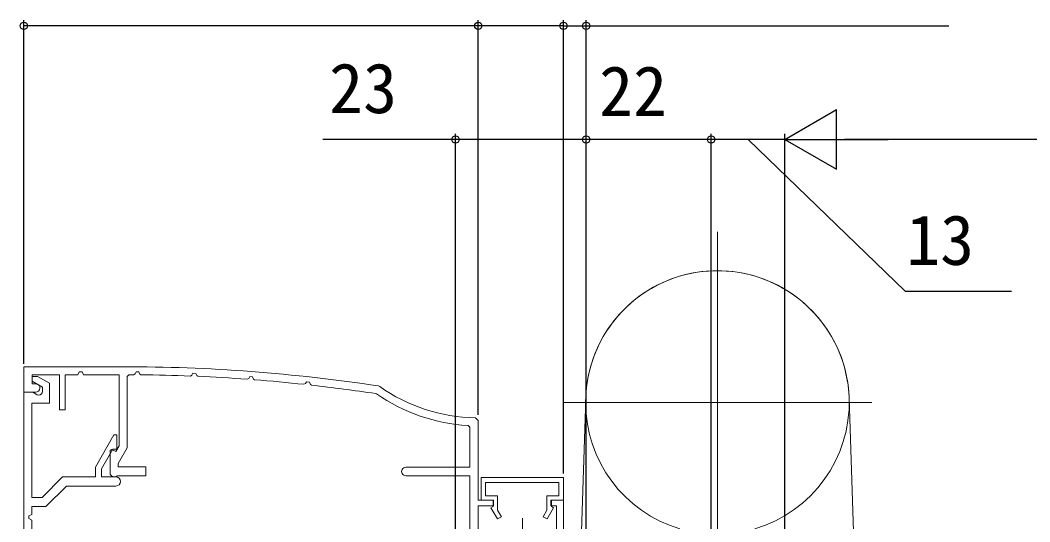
# Model space of a CAD drawing. Units: millimetres, scale not verified. Extents: x -525 to 525, y -783 to 779.
# Drawn here: x -313.7 to -136, y 376.1 to 464.4 of the extents above; entities that cross this region are included whole.
import ezdxf
from ezdxf.enums import TextEntityAlignment as Align

# ---------------------------------------------------------------- set-up
doc = ezdxf.new("R2010")
doc.units = ezdxf.units.MM
doc.header["$LTSCALE"] = 4
doc.layers.add('0-2_YKK_11', color=30, linetype='Continuous', lineweight=18)
doc.layers.add('0-5_YKK_13', color=4, linetype='Continuous', lineweight=18)
doc.layers.add('0-6_YKK_D', color=6, linetype='Continuous')
doc.styles.add('ＭＳ ゴシック', font='')
doc.styles.get('ＭＳ ゴシック').set_extended_font_data('MS Gothic')

msp = doc.modelspace()

# ---------------------------------------------------------------- linework, layer by layer
at = {"layer": '0-2_YKK_11'}
for p, q in [((-313.097, 403.382), (-295.597, 403.382)), ((-250.667, 399.998), (-250.452, 399.912)), ((-251.029, 398.606), (-251.155, 398.656))]:
    msp.add_line(p, q, dxfattribs=at)
for points in [[(-310.997, 398.882), (-313.097, 398.882), (-313.097, 403.382)], [(-309.797, 399.082), (-309.797, 399.789), (-311.597, 400.828), (-311.597, 401.682), (-310.675, 401.682), (-308.597, 400.482), (-308.597, 396.982), (-311.697, 396.982), (-311.697, 380.382), (-309.859, 380.382), (-306.259, 383.982), (-300.497, 383.982), (-300.497, 385.712), (-297.223, 391.382), (-296.697, 391.382), (-296.697, 388.882), (-297.397, 388.882), (-299.397, 385.418), (-299.397, 383.982), (-296.897, 383.982)], [(-297.897, 384.682), (-297.897, 388.655), (-297.597, 388.828), (-296.906, 388.429), (-296.297, 389.484), (-296.297, 401.982), (-302.597, 401.982), (-302.852, 402.482), (-303.342, 402.482), (-303.597, 401.982), (-305.797, 401.982), (-305.797, 395.782), (-306.797, 395.782), (-306.797, 401.982), (-311.597, 401.982), (-311.597, 400.382), (-310.897, 400.382), (-310.297, 400.035), (-310.297, 399.582)], [(-294.596, 401.98), (-294.897, 401.68), (-294.897, 389.109), (-296.497, 386.337), (-296.497, 385.782), (-291.597, 385.782), (-291.597, 384.182), (-296.597, 384.182), (-296.777, 384.122)], [(-292.475, 401.966), (-292.651, 402.076), (-292.849, 402.47), (-293.339, 402.473), (-293.512, 402.139), (-293.781, 401.976)], [(-282.476, 401.694), (-282.648, 401.808), (-282.84, 402.213), (-283.33, 402.228), (-283.507, 401.904), (-283.782, 401.748)], [(-272.478, 401.086), (-272.645, 401.204), (-272.831, 401.621), (-273.319, 401.647), (-273.502, 401.332), (-273.784, 401.184)], [(-262.48, 400.14), (-262.642, 400.261), (-262.822, 400.691), (-263.309, 400.729), (-263.497, 400.423), (-263.785, 400.282)], [(-313.097, 311.882), (-313.097, 398.882), (-311.497, 398.882), (-310.747, 398.449), (-310.497, 398.382)], [(-233.588, 394.386), (-233.097, 393.886), (-233.097, 379.882), (-230.397, 379.882), (-230.397, 378.882), (-233.097, 378.882), (-233.097, 372.982), (-219.297, 372.982), (-219.297, 378.882), (-220.297, 378.882), (-220.297, 379.882), (-218.097, 379.882), (-218.097, 371.582), (-234.597, 371.582), (-234.597, 384.182), (-245.847, 384.182)], [(-245.847, 385.682), (-234.597, 385.682), (-234.597, 392.733), (-234.88, 393.033)], [(-296.897, 382.382), (-305.597, 382.382), (-309.197, 378.782), (-311.697, 378.782), (-311.697, 377.382), (-312.197, 377.127), (-312.197, 376.637), (-311.697, 376.382), (-311.697, 372.382)]]:
    msp.add_lwpolyline(points, dxfattribs=at)
msp.add_lwpolyline([(-232.597, 383.882), (-218.097, 383.882), (-218.097, 379.882), (-220.197, 379.882), (-220.197, 378.782), (-219.823, 378.566), (-220.969, 376.582), (-221.662, 376.982), (-220.997, 378.134), (-220.997, 380.682), (-218.897, 380.682), (-218.897, 382.982), (-231.797, 382.982), (-231.797, 380.682), (-229.697, 380.682), (-229.697, 378.134), (-229.031, 376.982), (-229.724, 376.582), (-230.87, 378.566), (-230.497, 378.782), (-230.497, 379.882), (-232.597, 379.882)], close=True, dxfattribs=at)
for centre, radius, start, end in [((-295.597, 103.382), 300, 81.38656, 90.00001), ((-295.597, 103.4), 298.582, 89.65152, 89.80794), ((-295.597, 103.384), 298.598, 87.73244, 89.40095), ((-295.597, 103.381), 298.601, 85.81075, 87.48161), ((-295.597, 103.378), 298.604, 83.88427, 85.55948), ((-295.597, 103.382), 298.6, 81.44072, 83.6324), ((-233.097, 424.382), 30, 234.65378, 269.06069), ((-310.997, 399.582), 0.7, 270.00001, 359.99999), ((-310.497, 399.082), 0.7, 270, 360), ((-233.097, 424.382), 31.4, 235.17438, 266.74487), ((-245.847, 384.932), 0.75, 89.99999, 270.00001), ((-297.197, 384.682), 0.7, 180.00001, 306.86989), ((-296.897, 383.182), 0.8, 270, 90)]:
    msp.add_arc(centre, radius, start, end, dxfattribs=at)
at = {"layer": '0-5_YKK_13'}
for p, q in [((-191, 369.882), (-191, 427.115)), ((-218.2, 397.082), (-163.8, 397.082)), ((-215, 372.582), (-214.188, 397.828)), ((-167, 372.582), (-167.812, 397.828)), ((-225.297, 376.735), (-225.297, 362.052))]:
    msp.add_line(p, q, dxfattribs=at)
for start, end in [(1.84219, 180), (0, 178.15781), (180, 253.44887), (286.55113, 1.84219)]:
    msp.add_arc((-191, 397.082), 23.2, start, end, dxfattribs=at)
at = {"layer": '0-6_YKK_D'}
for p, q in [((-313.096, 403.883), (-313.096, 464.382)), ((-233.097, 394.886), (-233.097, 464.382)), ((-233.096, 394.887), (-233.096, 464.382)), ((-218.097, 384.582), (-218.097, 464.382)), ((-218.097, 384.582), (-218.096, 464.382)), ((-214.1, 372.282), (-214.1, 464.382)), ((-233.097, 463.382), (-313.096, 463.382)), ((-218.096, 463.382), (-233.096, 463.382)), ((-218.097, 463.382), (-220.647, 463.382)), ((-218.097, 463.382), (-214.1, 463.382)), ((-214.1, 463.382), (-150.25, 463.382)), ((-179.1, 443.382), (-170.007, 448.632)), ((-170.007, 438.132), (-170.007, 448.632)), ((-237.1, 372.282), (-237.1, 444.382)), ((-214.103, 372.282), (-214.103, 444.382)), ((-214.1, 372.082), (-214.1, 444.382)), ((-192.1, 372.082), (-192.1, 444.382)), ((-192.1, 372.082), (-192.1, 444.382)), ((-179.1, 370.082), (-179.1, 444.382)), ((-179.1, 370.082), (-179.1, 444.382)), ((-192.1, 443.382), (-214.103, 443.382)), ((-179.1, 443.382), (-192.1, 443.382)), ((-179.1, 443.382), (-170.007, 438.132)), ((-179.1, 443.382), (-160.913, 443.382)), ((168.4, 443.382), (-168.6, 443.382))]:
    msp.add_line(p, q, dxfattribs=at)
for points in [[(-214.1, 443.382), (-237.1, 443.382), (-260.468, 443.382)], [(-185.6, 443.382), (-157.938, 416.666), (-139.21, 416.666)]]:
    msp.add_lwpolyline(points, dxfattribs=at)
for centre in [(-313.096, 463.382), (-233.097, 463.382), (-233.096, 463.382), (-218.097, 463.382), (-218.096, 463.382), (-214.1, 463.382), (-237.1, 443.382), (-214.103, 443.382), (-214.1, 443.382), (-192.1, 443.382), (-192.1, 443.382)]:
    msp.add_circle(centre, 0.637, dxfattribs=at)

# ---------------------------------------------------------------- texts
at = {"layer": '0-6_YKK_D', "style": 'ＭＳ ゴシック'}
for s, p in [('23', (-259.355, 445.382)), ('22', (-211.829, 444.882)), ('13', (-157.779, 418.666))]:
    msp.add_text(s, height=8.798, dxfattribs=at).set_placement(p, align=Align.BOTTOM_LEFT)

doc.saveas('drawing.dxf')
